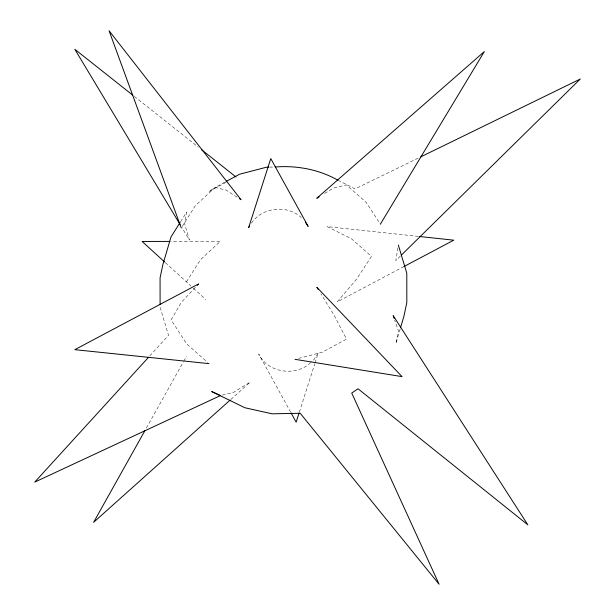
<?xml version="1.0" encoding="UTF-8"?>
<svg xmlns="http://www.w3.org/2000/svg" width="615" height="615" viewBox="0 0 615 615"><rect width="100%" height="100%" fill="white"/><g stroke="black" fill="none" stroke-linecap="round" stroke-linejoin="round"><path stroke-width="0.46" stroke-dasharray="3.08 2.31" d="M397.897 247.837L395.783 260.599L400.565 255.894M400.188 328.902L395.868 343.562L398.443 330.985L394.73 320.146M299.351 412.165L314.742 363.826M315.034 362.919L318.232 352.887L314.034 359.529L311.39 361.966M146.37 428.048L183.262 362.12M183.731 361.282L186.53 356.277M180.618 221.684L186.683 212.083L184.661 223.783L189.374 240.011L181.963 227.673M182.263 226.358L195.301 205.71L215.173 187.391L225.244 181.948M186.453 281.893L200.49 259.661L220.362 241.341L170.747 241.411M251.458 223.13C262.028 207.178 287.497 204.364 301.312 217.61M149.791 355.908L168.541 335.344L160.1 307.208M195.339 287.374L181.333 302.326L171.108 319.846L186.822 344.054L207.593 362.373M310.729 362.573C295.923 376.88 267.779 373.051 258.723 354.009L290.611 412.096M230.825 399.458L250.121 382.176L233.623 392.339L220.531 395.537M324.628 193.425L333.269 188.105L346.368 184.9L366.271 202.466L380.362 224.168M226.128 182.324L208.846 191.649L215.173 187.391L226.143 190.135L237.897 197.692M403.963 266.541L337.266 301.85L356.869 278.741L371.468 256.417L351.557 238.851L327.188 226.628L418.561 236.406M418.138 158.147L355.178 188.874L339.034 180.779M298.636 358.384L322.183 352.249L346.529 339.103L333.399 314.004L320.876 293.77M269.493 167.111L273.245 167.034M134.331 96.424L198.345 147.154M165.343 262.636L190.942 285.99M193.364 288.197L205.802 299.543"/><path stroke-width="0.92" d="M400.726 327.065L403.963 316.072L406.823 302.526L406.792 273.237L398.351 245.101M299.059 413.072L296.153 422.198L291.072 412.934M144.971 430.546L93.595 522.35L230.11 400.096M380.362 224.168L484.343 51.575L316.771 198.268L319.131 196.815M180.118 222.484L171.024 236.883L162.929 264.365L160.069 277.911L160.1 304.371M249.598 226.082L248.668 227.558L270.769 158.578L308.169 226.428L305.363 222.107M148.499 357.323L34.724 482.114L220.531 395.537L211.714 391.563L244.901 407.76L272.084 413.81L300.212 413.28L439.087 584.25L351.726 393.054L358.045 388.788L527.839 524.833L393.185 315.633L394.107 318.339M197.246 285.337L198.522 283.976L74.822 349.666L209.031 363.634M401.249 255.217L580.276 79.02L420.721 156.887M226.082 181.494L239.519 174.245L266.679 167.165L268.555 167.126M403.963 266.541L453.778 240.173L419.515 236.506M275.12 167.003C296.791 165.281 319.208 169.494 338.181 180.356M169.794 241.418L142.126 241.457L164.636 261.998M295.016 359.329L402.056 376.626L316.863 287.29L318.37 289.719M239.458 198.699L241.026 199.706L109.07 30.75L181.256 227.942M132.825 95.233L74.83 49.285L179.987 224.39M201.359 149.537L236.006 176.989"/></g></svg>
